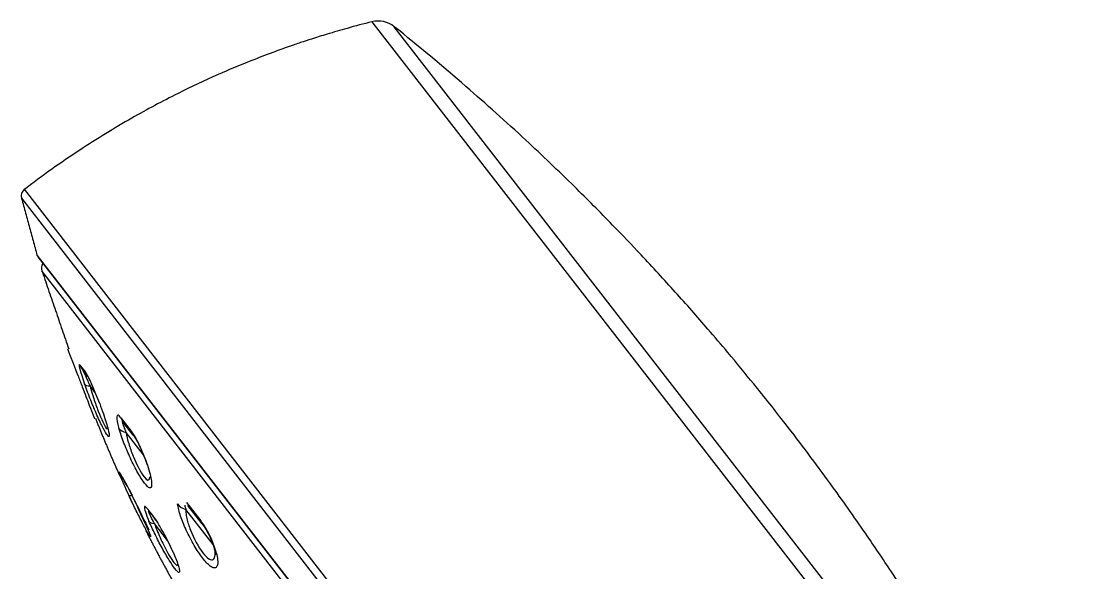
# Model space of a CAD drawing. Extents: x 0 to 1128, y 0 to 827.
# Drawn here: x 699.1 to 760.5, y 541.1 to 573.3 of the extents above; entities that cross this region are included whole.
import ezdxf

# ---------------------------------------------------------------- set-up
doc = ezdxf.new("R2010")
doc.units = 0
doc.header["$LTSCALE"] = 4
doc.header["$MEASUREMENT"] = 0
doc.layers.add('1', color=7, linetype='CONTINUOUS')

msp = doc.modelspace()

# ---------------------------------------------------------------- linework, layer by layer
at = {"layer": '1', "color": 7, "linetype": 'Continuous'}
for p, q in [((719.604, 573.252), (760.31, 520.774)), ((760.478, 521.951), (720.906, 572.968)), ((743.67, 506.346), (699.351, 563.483)), ((699.17, 562.963), (743.14, 506.277)), ((700.077, 559.642), (721.234, 532.366)), ((700.127, 559.543), (742.307, 505.165)), ((741.566, 505.586), (700.352, 558.72)), ((701.863, 554.166), (701.87, 554.156)), ((702.584, 553.236), (702.901, 552.827)), ((703.041, 552.567), (702.727, 552.972)), ((703.492, 551.604), (703.172, 552.016)), ((704.973, 550.156), (705.577, 549.378)), ((705.688, 549.155), (705.091, 549.925)), ((706.286, 548.002), (705.272, 549.309)), ((704.908, 546.935), (704.904, 546.941)), ((704.988, 546.797), (704.998, 546.783)), ((706.693, 544.634), (706.681, 544.649)), ((710.339, 542.777), (708.762, 544.81)), ((708.803, 545.218), (709.634, 544.147)), ((709.702, 543.979), (708.88, 545.039)), ((706.748, 544.527), (706.762, 544.51)), ((706.773, 544.495), (706.761, 544.511)), ((706.773, 544.495), (707.037, 544.154)), ((707.688, 543.009), (706.926, 543.992))]:
    msp.add_line(p, q, dxfattribs=at)
for centre, radius, start, end in [((719.968, 571.797), 1.5, 51.31632, 104.0407), ((699.655, 563.086), 0.5, 127.45943, 194.22213), ((700.365, 559.726), 0.3, 196.31569, 217.7995), ((700.83, 558.865), 0.5, 144.06275, 196.89958)]:
    msp.add_arc(centre, radius, start, end, dxfattribs=at)
for centre, major_axis, ratio, start_param, end_param in [((703.517, 553.585), (-0.79, -0.613), 0.95956, 5.969297, 6.283185), ((703.831, 553.18), (0.79, 0.613), 0.941765, 2.827704, 3.141593), ((703.785, 552.476), (-0.941, -0.34), 0.329999, 0.070847, 0.748876), ((705.881, 550.538), (-0.79, -0.613), 0.825606, 5.969297, 6.283185), ((705.762, 549.927), (-0.958, -0.287), 0.591366, 0.189181, 0.86721), ((706.478, 549.768), (0.79, 0.613), 0.791757, 2.827704, 3.141593), ((707.412, 547.801), (-0.953, -0.304), 0.532582, 6.233886, 6.511252), ((705.63, 547.273), (0.632, 0.49), 0.98313, 2.907178, 3.141593), ((705.635, 547.268), (-0.632, -0.49), 0.982815, 6.04877, 6.283185), ((706.146, 545.998), (-0.724, -0.341), 0.197622, 0.016742, 0.713605), ((707.393, 545.001), (0.632, 0.49), 0.850668, 2.907178, 3.141593), ((707.405, 544.986), (-0.632, -0.49), 0.849766, 6.04877, 6.283185), ((709.141, 545.57), (-0.987, -0.159), 0.794845, 0.373885, 1.051914), ((707.314, 544.492), (-0.735, -0.316), 0.529919, 0.109514, 0.806377), ((710.492, 544.592), (0.79, 0.613), 0.564247, 2.827704, 3.141593), ((708.715, 542.686), (-0.733, -0.32), 0.498558, 6.187562, 6.436277), ((711.411, 542.644), (-0.98, -0.201), 0.752136, 0.016121, 0.389894)]:
    msp.add_ellipse(centre, major_axis=major_axis, ratio=ratio, start_param=start_param, end_param=end_param, dxfattribs=at)
for points, knots in [([(719.604, 573.252), (719.121, 573.131), (718.246, 572.9), (717.074, 572.559), (716.17, 572.277), (715.435, 572.035), (714.68, 571.777), (713.713, 571.429), (712.325, 570.896), (710.475, 570.119), (708.145, 569.023), (705.443, 567.579), (702.42, 565.724), (700.367, 564.263), (699.303, 563.446)], [0, 0, 0, 0, 0.065803, 0.119602, 0.161317, 0.190896, 0.221863, 0.266738, 0.326647, 0.418415, 0.531851, 0.666834, 0.823065, 1, 1, 1, 1]), ([(743.715, 549.804), (743.107, 550.587), (741.999, 551.984), (740.485, 553.819), (739.276, 555.241), (738.254, 556.414), (737.29, 557.497), (736.303, 558.583), (735.09, 559.891), (733.468, 561.589), (731.24, 563.83), (728.403, 566.541), (724.916, 569.671), (722.323, 571.833), (720.906, 572.968)], [0, 0, 0, 0, 0.091203, 0.164228, 0.219022, 0.26303, 0.307492, 0.352519, 0.398108, 0.471724, 0.568695, 0.689131, 0.832952, 1, 1, 1, 1]), ([(702.468, 552.614), (702.55, 552.399), (702.709, 551.982), (702.936, 551.392), (703.167, 550.792), (703.382, 550.238), (703.431, 550.109), (703.432, 550.108), (703.432, 550.108)], [0, 0, 0, 0, 0.174866, 0.338216, 0.500147, 0.754549, 0.999211, 1, 1, 1, 1]), ([(702.727, 552.972), (702.734, 552.959), (702.75, 552.927), (702.855, 552.699), (703.009, 552.366), (703.126, 552.115), (703.172, 552.016)], [0, 0, 0, 0, 0.208279, 0.500324, 0.801781, 1, 1, 1, 1]), ([(703.731, 550.986), (703.805, 550.78), (703.95, 550.383), (704.118, 549.869), (704.252, 549.392), (704.322, 549.025), (704.202, 549.083), (703.948, 549.506), (703.584, 550.285), (703.196, 551.199), (702.97, 551.804), (702.854, 552.115)], [0, 0, 0, 0, 0.087456, 0.169153, 0.25014, 0.377375, 0.499739, 0.622279, 0.749894, 0.871256, 1, 1, 1, 1]), ([(703.172, 552.016), (703.194, 551.93), (703.255, 551.694), (703.41, 551.193), (703.727, 550.297), (704.019, 549.674), (704.163, 549.489), (704.189, 549.495), (704.195, 549.554)], [0, 0, 0, 0, 0.074703, 0.205338, 0.409876, 0.805792, 0.805995, 1, 1, 1, 1]), ([(706.52, 547.39), (706.575, 547.21), (706.68, 546.863), (706.759, 546.464), (706.769, 546.147), (706.674, 545.993), (706.368, 546.291), (705.96, 546.912), (705.522, 547.785), (705.12, 548.719), (704.944, 549.26), (704.853, 549.539)], [0, 0, 0, 0, 0.087456, 0.169153, 0.25014, 0.377375, 0.499739, 0.622279, 0.749894, 0.871256, 1, 1, 1, 1]), ([(705.091, 549.925), (705.074, 549.941), (705.035, 549.982), (705.055, 549.863), (705.143, 549.614), (705.235, 549.396), (705.272, 549.309)], [0, 0, 0, 0, 0.208279, 0.500324, 0.801781, 1, 1, 1, 1]), ([(760.478, 521.951), (759.908, 523.214), (758.808, 525.558), (757.18, 528.786), (755.73, 531.497), (754.484, 533.717), (753.393, 535.587), (752.312, 537.381), (751.154, 539.238), (749.824, 541.292), (748.23, 543.659), (746.188, 546.548), (744.607, 548.654), (743.715, 549.804)], [0, 0, 0, 0, 0.127492, 0.238457, 0.332806, 0.410489, 0.472843, 0.532186, 0.603305, 0.674314, 0.75745, 0.866048, 1, 1, 1, 1]), ([(705.272, 549.309), (705.284, 549.236), (705.319, 549.033), (705.441, 548.575), (705.746, 547.694), (706.136, 546.946), (706.503, 546.473), (706.63, 546.479), (706.65, 546.7), (706.65, 546.712)], [0, 0, 0, 0, 0.061082, 0.167897, 0.335139, 0.658862, 0.659028, 0.983191, 1, 1, 1, 1]), ([(705.652, 549.206), (705.728, 549.102), (705.876, 548.875), (706.101, 548.436), (706.299, 547.97), (706.405, 547.673), (706.452, 547.524)], [0, 0, 0, 0, 0.247766, 0.491358, 0.742839, 1, 1, 1, 1]), ([(704.904, 546.941), (704.874, 546.979), (704.846, 547.016), (704.841, 546.983), (704.864, 546.914), (705.006, 546.561), (705.202, 546.125), (705.424, 545.654)], [0, 0, 0, 0, 0.25, 0.25, 0.5, 0.5, 1, 1, 1, 1]), ([(705.917, 545.018), (705.692, 545.493), (705.443, 545.998), (705.16, 546.533), (705.082, 546.673), (704.97, 546.856), (704.938, 546.897), (704.908, 546.935)], [0, 0, 0, 0, 0.5, 0.5, 0.75, 0.75, 1, 1, 1, 1]), ([(705.643, 545.646), (705.452, 545.984), (705.263, 546.319), (705.071, 546.65), (705.022, 546.733), (704.971, 546.819), (704.97, 546.82), (704.998, 546.783)], [0, 0, 0, 0, 0.5, 0.5, 0.75, 0.75, 1, 1, 1, 1]), ([(705.917, 545.018), (706.004, 544.834), (706.172, 544.477), (706.385, 544.006), (706.577, 543.563), (706.72, 543.206), (706.69, 543.187), (706.517, 543.468), (706.199, 544.072), (705.817, 544.829), (705.556, 545.377), (705.424, 545.654)], [0, 0, 0, 0, 0.087607, 0.169371, 0.250856, 0.377447, 0.501128, 0.621802, 0.747777, 0.872041, 1, 1, 1, 1]), ([(705.777, 545.32), (705.79, 545.289), (705.928, 544.958), (706.275, 544.183), (706.531, 543.693), (706.597, 543.608), (706.604, 543.605), (706.605, 543.615)], [0, 0, 0, 0, 0.035196, 0.379493, 0.871321, 0.872646, 1, 1, 1, 1]), ([(705.912, 545.045), (706.015, 544.836), (706.199, 544.462), (706.429, 543.99), (706.572, 543.686), (706.605, 543.621), (706.607, 543.617)], [0, 0, 0, 0, 0.26605, 0.52204, 0.769922, 1, 1, 1, 1]), ([(706.681, 544.649), (706.596, 544.758), (706.511, 544.869), (706.387, 544.989), (706.349, 544.999), (706.322, 544.864), (706.424, 544.549), (706.602, 544.135)], [0, 0, 0, 0, 0.25, 0.25, 0.5, 0.5, 1, 1, 1, 1]), ([(706.926, 543.992), (706.76, 544.297), (706.632, 544.555), (706.567, 544.721), (706.567, 544.742), (706.621, 544.692), (706.677, 544.619), (706.761, 544.511)], [0, 0, 0, 0, 0.5, 0.5, 0.75, 0.75, 1, 1, 1, 1]), ([(708.015, 542.314), (707.83, 542.737), (707.572, 543.253), (707.198, 543.905), (707.078, 544.1), (706.867, 544.411), (706.779, 544.523), (706.693, 544.634)], [0, 0, 0, 0, 0.5, 0.5, 0.75, 0.75, 1, 1, 1, 1]), ([(710.563, 542.178), (710.587, 542.038), (710.633, 541.767), (710.6, 541.511), (710.472, 541.374), (710.208, 541.438), (709.741, 541.943), (709.224, 542.704), (708.77, 543.599), (708.412, 544.475), (708.317, 544.911), (708.269, 545.136)], [0, 0, 0, 0, 0.087456, 0.169153, 0.25014, 0.377375, 0.499739, 0.622279, 0.749894, 0.871256, 1, 1, 1, 1]), ([(708.691, 545.068), (708.694, 545.048), (708.709, 544.976), (708.74, 544.877), (708.762, 544.81)], [0, 0, 0, 0, 0.321609, 1, 1, 1, 1]), ([(708.762, 544.81), (708.761, 544.754), (708.758, 544.599), (708.822, 544.216), (709.061, 543.42), (709.498, 542.611), (710.004, 541.96), (710.356, 541.751), (710.454, 542.056), (710.462, 542.224), (710.463, 542.256)], [0, 0, 0, 0, 0.051469, 0.141473, 0.282394, 0.555169, 0.555309, 0.828454, 0.969059, 1, 1, 1, 1]), ([(708.015, 542.314), (708.083, 542.153), (708.215, 541.843), (708.338, 541.489), (708.401, 541.213), (708.368, 541.081), (708.137, 541.32), (707.791, 541.826), (707.369, 542.563), (706.939, 543.383), (706.715, 543.882), (706.602, 544.135)], [0, 0, 0, 0, 0.087607, 0.169371, 0.250856, 0.377447, 0.501128, 0.621802, 0.747777, 0.872041, 1, 1, 1, 1]), ([(706.773, 544.495), (706.86, 544.383), (706.965, 544.248), (707.092, 544.074), (707.107, 544.053), (707.122, 544.031)], [0, 0, 0, 0, 0.881349, 0.881349, 1, 1, 1, 1]), ([(709.678, 544.016), (709.772, 543.889), (709.945, 543.629), (710.175, 543.19), (710.344, 542.774), (710.412, 542.536), (710.436, 542.425)], [0, 0, 0, 0, 0.252771, 0.498396, 0.748261, 1, 1, 1, 1]), ([(706.926, 543.992), (706.971, 543.869), (707.11, 543.483), (707.518, 542.581), (707.913, 541.911), (708.194, 541.549), (708.27, 541.523), (708.28, 541.624)], [0, 0, 0, 0, 0.112844, 0.354672, 0.700123, 0.701053, 1, 1, 1, 1]), ([(710.463, 542.251), (710.462, 542.221), (710.461, 542.192), (710.458, 542.164), (710.458, 542.164)], [0, 0, 0, 0, 0.993424, 1, 1, 1, 1])]:
    msp.add_open_spline(points, degree=3, knots=knots, dxfattribs=at)
for points, degree in [([(699.146, 563.057), (700.077, 559.642)], 1), ([(700.391, 558.652), (701.925, 554.175)], 1), ([(702.468, 552.614), (702.184, 553.359), (701.885, 554.136), (701.87, 554.156)], 3), ([(702.584, 553.236), (702.436, 553.427), (702.598, 552.826), (702.854, 552.115)], 3), ([(703.731, 550.986), (703.464, 551.708), (703.079, 552.597), (702.901, 552.827)], 3), ([(702.998, 552.627), (703.044, 552.564), (703.092, 552.486), (703.143, 552.39)], 3), ([(704.973, 550.156), (704.676, 550.539), (704.668, 550.157), (704.853, 549.539)], 3), ([(703.486, 550.133), (704.144, 548.457), (704.879, 546.819)], 2), ([(706.52, 547.39), (706.315, 548.033), (705.9, 548.961), (705.577, 549.378)], 3), ([(705.002, 546.778), (705.018, 546.758), (705.04, 546.729), (705.067, 546.693)], 3), ([(705.414, 545.65), (705.58, 545.296), (705.75, 544.944)], 2), ([(710.563, 542.178), (710.457, 542.693), (710.071, 543.584), (709.634, 544.147)], 3), ([(706.422, 543.582), (707.228, 541.99), (708.108, 540.434)], 2), ([(710.436, 542.425), (710.46, 542.201)], 1)]:
    msp.add_open_spline(points, degree=degree, dxfattribs=at)

doc.saveas('drawing.dxf')
